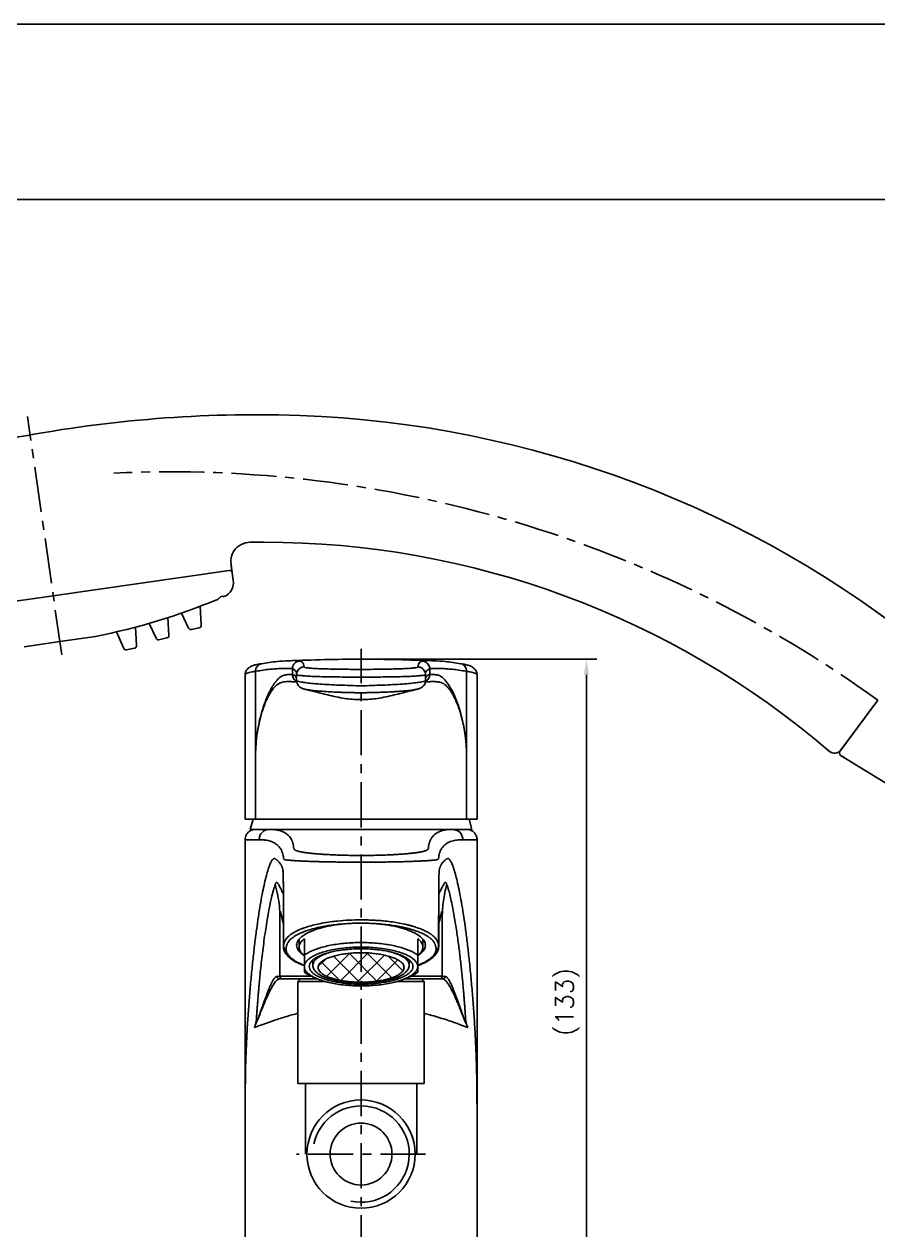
# Model space of a CAD drawing. Extents: x 8713 to 9307, y -4341 to -3921.
# Drawn here: x 9013.4 to 9179.1, y -4154.8 to -3920.9 of the extents above; entities that cross this region are included whole.
import ezdxf

# ---------------------------------------------------------------- set-up
doc = ezdxf.new("R2010")
doc.units = 0
doc.header["$LTSCALE"] = 7
doc.header["$MEASUREMENT"] = 0
doc.header["$PDSIZE"] = -10
doc.linetypes.add('CENTER', pattern=[2, 1.25, -0.25, 0.25, -0.25])
doc.layers.get('0').update_dxf_attribs({"color": 2, "linetype": 'CONTINUOUS'})
for name, color, linetype in [('CL', 1, 'CENTER'), ('D', 2, 'CONTINUOUS'), ('DIM', 2, 'CONTINUOUS'), ('DWG', 7, 'CONTINUOUS')]:
    doc.layers.add(name, color=color, linetype=linetype)
doc.styles.add('GHS', font='ROMANS', dxfattribs={"bigfont": 'GHS'})

# ---------------------------------------------------------------- blocks, each defined once
blk = doc.blocks.new('BORDER')
blk.add_line((1, 1), (0, 1))
blk = doc.blocks.new('양식')
at = {"color": 4}
blk.add_line((1219, 386), (1768, 386), dxfattribs=at)
at = {"xscale": 594, "yscale": 420, "zscale": 594}
blk.add_blockref('BORDER', (1188, 0), dxfattribs=at)

msp = doc.modelspace()

# ---------------------------------------------------------------- hatches: boundary and pattern name
at = {"layer": 'D'}
h = msp.add_hatch(dxfattribs=at)
h.set_pattern_fill('ANSI37', color=256, scale=20, style=0)
h.set_pattern_definition([(45, (4805.6118, -5052.3164), (-1.767767, 1.767767), []), (135, (4805.6118, -5052.3164), (-1.767767, -1.767767), [])])
edge = h.paths.add_edge_path()
edge.add_spline(control_points=[(9078.81, -4101.08), (9078.41, -4101.09), (9077.63, -4101.1), (9076.47, -4101.18), (9075.36, -4101.32), (9074.32, -4101.52), (9073.37, -4101.76), (9072.53, -4102.04), (9071.81, -4102.36), (9071.23, -4102.71), (9070.81, -4103.09), (9070.52, -4103.5), (9070.48, -4103.8), (9070.46, -4103.94)], knot_values=[0, 0, 0, 0, 1.188684, 2.35604, 3.481334, 4.545049, 5.529549, 6.419881, 7.204827, 7.878543, 8.443427, 8.915298, 9.330522, 9.330522, 9.330522, 9.330522], degree=3, periodic=0)
edge.add_spline(control_points=[(9070.46, -4103.94), (9070.48, -4104.07), (9070.52, -4104.37), (9070.81, -4104.78), (9071.23, -4105.16), (9071.81, -4105.51), (9072.53, -4105.83), (9073.37, -4106.11), (9074.32, -4106.35), (9075.36, -4106.55), (9076.47, -4106.69), (9077.63, -4106.77), (9078.41, -4106.79), (9078.81, -4106.79)], knot_values=[0, 0, 0, 0, 0.415224, 0.887095, 1.451979, 2.125695, 2.910641, 3.800973, 4.785473, 5.849187, 6.974482, 8.141837, 9.330522, 9.330522, 9.330522, 9.330522], degree=3, periodic=0)
edge.add_spline(control_points=[(9078.81, -4106.79), (9079.21, -4106.79), (9079.99, -4106.77), (9081.15, -4106.69), (9082.26, -4106.55), (9083.3, -4106.35), (9084.25, -4106.11), (9085.09, -4105.83), (9085.81, -4105.51), (9086.39, -4105.16), (9086.82, -4104.78), (9087.1, -4104.37), (9087.14, -4104.07), (9087.16, -4103.94)], knot_values=[0, 0, 0, 0, 1.188684, 2.35604, 3.481334, 4.545049, 5.529549, 6.419881, 7.204827, 7.878543, 8.443427, 8.915298, 9.330522, 9.330522, 9.330522, 9.330522], degree=3, periodic=0)
edge.add_spline(control_points=[(9087.16, -4103.94), (9087.14, -4103.8), (9087.1, -4103.5), (9086.82, -4103.09), (9086.39, -4102.71), (9085.81, -4102.36), (9085.09, -4102.04), (9084.25, -4101.76), (9083.3, -4101.52), (9082.26, -4101.32), (9081.15, -4101.18), (9079.99, -4101.1), (9079.21, -4101.09), (9078.81, -4101.08)], knot_values=[0, 0, 0, 0, 0.415224, 0.887095, 1.451979, 2.125695, 2.910641, 3.800973, 4.785473, 5.849187, 6.974482, 8.141837, 9.330522, 9.330522, 9.330522, 9.330522], degree=3, periodic=0)

# ---------------------------------------------------------------- linework, layer by layer
at = {"color": 7, "linetype": 'Continuous'}
for p, q in [((9058.35, -4062.33), (9058.35, -4046.48)), ((9059.47, -4045), (9059.48, -4045)), ((9064.87, -4044.43), (9064.75, -4044.44)), ((9065.5, -4046), (9065.5, -4047.1)), ((9092.13, -4047.1), (9092.13, -4046)), ((9092.87, -4044.44), (9092.77, -4044.43)), ((9098.15, -4045), (9098.15, -4045)), ((9099.27, -4046.48), (9099.27, -4062.33)), ((9056.31, -4075.15), (9056.31, -4047.17)), ((9066.31, -4048.29), (9066.31, -4047.12)), ((9091.31, -4048.29), (9091.31, -4047.12)), ((9101.31, -4075.15), (9101.31, -4047.17)), ((9067.79, -4049.92), (9067.79, -4049.92)), ((9089.83, -4049.92), (9089.83, -4049.92)), ((9058.34, -4065.53), (9058.33, -4075.15)), ((9056.31, -4075.15), (9101.31, -4075.15)), ((9059.03, -4079.15), (9056.31, -4079.15)), ((9100.31, -4077.15), (9057.31, -4077.15)), ((9101.31, -4079.15), (9098.6, -4079.15)), ((9101.31, -4079.15), (9101.31, -4079.15)), ((9063.06, -4105.65), (9063.06, -4094.11)), ((9094.56, -4094.11), (9094.56, -4105.65)), ((9063.76, -4099.88), (9063.76, -4099.83)), ((9063.76, -4099.88), (9063.76, -4099.88)), ((9093.87, -4099.82), (9093.87, -4099.88)), ((9093.87, -4099.88), (9093.87, -4099.88)), ((9070.34, -4106.15), (9062.99, -4106.15)), ((9069.16, -4105.65), (9063.06, -4105.65)), ((9067.06, -4106.15), (9066.56, -4106.65)), ((9066.56, -4126.45), (9066.56, -4106.65)), ((9066.56, -4106.65), (9071.8, -4106.65)), ((9085.82, -4106.65), (9091.06, -4106.65)), ((9094.63, -4106.15), (9087.29, -4106.15)), ((9094.56, -4105.65), (9088.46, -4105.65)), ((9090.56, -4106.15), (9091.06, -4106.65)), ((9091.06, -4126.45), (9091.06, -4106.65)), ((9066.56, -4126.45), (9091.06, -4126.45)), ((9068.01, -4140.14), (9068.01, -4126.45)), ((9089.61, -4140.14), (9089.61, -4126.45))]:
    msp.add_line(p, q, dxfattribs=at)
for radius in [10.5, 6]:
    msp.add_circle((9078.81, -4140.14), radius, dxfattribs=at)
for centre, start, end in [((9063.56, -4105.65), 180, 270), ((9094.06, -4105.65), 270, 0)]:
    msp.add_arc(centre, 0.5, start, end, dxfattribs=at)
for points in [[(9064.87, -4044.43), (9071.71, -4044.22), (9085.9, -4044.22), (9092.77, -4044.43)], [(9056.31, -4047.17), (9056.35, -4046.83), (9056.55, -4046.31), (9056.87, -4045.92), (9057.21, -4045.66), (9057.53, -4045.49), (9057.87, -4045.36), (9058.22, -4045.25), (9058.62, -4045.16), (9059.06, -4045.07), (9059.47, -4045)], [(9058.35, -4046.48), (9057.67, -4046.59), (9057.12, -4046.72), (9056.71, -4046.84), (9056.44, -4046.98), (9056.32, -4047.12), (9056.32, -4047.17)], [(9058.35, -4046.48), (9058.4, -4046.02), (9058.57, -4045.63), (9058.84, -4045.3), (9059.21, -4045.07), (9059.47, -4045)], [(9058.35, -4046.48), (9059.82, -4046.25), (9061.11, -4046.09), (9062.27, -4046), (9063.27, -4045.94), (9064.09, -4045.91), (9064.74, -4045.92), (9065.21, -4045.94), (9065.5, -4046)], [(9059.48, -4045), (9062.51, -4044.59), (9064.75, -4044.44)], [(9064.75, -4044.44), (9064.87, -4044.43)], [(9064.75, -4044.44), (9064.87, -4044.43)], [(9066.94, -4044.5), (9066.14, -4044.42), (9064.87, -4044.44)], [(9066.94, -4044.5), (9066.49, -4044.58), (9066.1, -4044.79), (9065.78, -4045.11), (9065.57, -4045.53), (9065.5, -4046)], [(9065.5, -4046), (9065.95, -4046.23), (9066.22, -4046.61), (9066.31, -4047.12)], [(9066.31, -4047.12), (9066.38, -4046.67), (9066.58, -4046.27), (9066.89, -4045.94), (9067.3, -4045.71), (9067.76, -4045.62)], [(9067.76, -4045.62), (9067.67, -4045.11), (9067.4, -4044.74), (9066.94, -4044.5)], [(9078.81, -4046.11), (9076.82, -4046.1), (9074.95, -4046.08), (9073.24, -4046.05), (9071.66, -4046.01), (9070.31, -4045.96), (9069.21, -4045.89), (9068.43, -4045.81), (9067.93, -4045.72), (9067.76, -4045.62)], [(9089.86, -4045.62), (9089.68, -4045.73), (9089.18, -4045.82), (9088.37, -4045.89), (9087.25, -4045.96), (9085.89, -4046.01), (9084.31, -4046.05), (9082.61, -4046.08), (9080.76, -4046.1), (9078.81, -4046.11)], [(9090.68, -4044.5), (9090.23, -4044.74), (9089.95, -4045.11), (9089.86, -4045.62)], [(9089.86, -4045.62), (9090.31, -4045.71), (9090.7, -4045.91), (9091.02, -4046.24), (9091.24, -4046.65), (9091.31, -4047.12)], [(9092.77, -4044.44), (9091.49, -4044.42), (9090.68, -4044.5)], [(9092.13, -4046), (9092.06, -4045.54), (9091.86, -4045.15), (9091.55, -4044.82), (9091.15, -4044.59), (9090.68, -4044.5)], [(9091.31, -4047.12), (9091.4, -4046.61), (9091.68, -4046.23), (9092.13, -4046)], [(9092.13, -4046), (9092.41, -4045.94), (9092.88, -4045.92), (9093.53, -4045.91), (9094.36, -4045.94), (9095.36, -4046), (9096.51, -4046.09), (9097.8, -4046.25), (9099.27, -4046.48)], [(9092.77, -4044.43), (9092.87, -4044.44)], [(9092.77, -4044.43), (9092.87, -4044.44)], [(9092.87, -4044.44), (9095.13, -4044.59), (9098.15, -4045)], [(9098.15, -4045), (9098.57, -4045.07), (9099.01, -4045.16), (9099.4, -4045.26), (9099.76, -4045.36), (9100.09, -4045.49), (9100.42, -4045.66), (9100.75, -4045.92), (9101.07, -4046.31), (9101.28, -4046.83), (9101.31, -4047.17)], [(9098.15, -4045), (9098.4, -4045.06), (9098.75, -4045.27), (9099.04, -4045.59), (9099.22, -4046.01), (9099.27, -4046.48)], [(9099.27, -4046.48), (9099.96, -4046.59), (9100.5, -4046.72), (9100.91, -4046.84), (9101.18, -4046.98), (9101.3, -4047.12), (9101.31, -4047.17)], [(9065.5, -4047.1), (9065.26, -4047.08), (9064.94, -4047.09), (9064.57, -4047.12), (9064.17, -4047.17), (9063.75, -4047.27), (9063.33, -4047.46), (9062.92, -4047.77), (9062.51, -4048.19), (9062.09, -4048.72), (9061.67, -4049.34), (9061.26, -4050.05), (9060.85, -4050.86), (9060.46, -4051.74), (9060.09, -4052.69), (9059.75, -4053.71), (9059.43, -4054.79), (9059.14, -4055.92), (9058.9, -4057.07), (9058.7, -4058.23), (9058.55, -4059.4), (9058.43, -4060.56), (9058.37, -4061.71)], [(9065.63, -4048.5), (9064.92, -4048.48), (9063.82, -4048.54), (9062.73, -4048.95), (9061.79, -4049.83), (9060.97, -4051.06), (9060.24, -4052.6), (9059.59, -4054.42), (9059.03, -4056.57), (9058.6, -4059), (9058.37, -4061.71)], [(9066.31, -4048.28), (9066.22, -4047.67), (9065.95, -4047.28), (9065.5, -4047.1)], [(9065.5, -4047.1), (9065.55, -4047.5), (9065.71, -4047.87), (9065.97, -4048.19), (9066.19, -4048.36)], [(9066.33, -4048.53), (9066.11, -4048.52), (9065.63, -4048.5)], [(9066.19, -4048.36), (9066.25, -4048.4)], [(9066.25, -4048.4), (9066.31, -4048.43), (9066.32, -4048.44)], [(9066.31, -4048.28), (9066.3, -4048.17), (9066.31, -4048.17)], [(9078.81, -4047.6), (9076.69, -4047.6), (9074.61, -4047.58), (9072.66, -4047.55), (9070.84, -4047.51), (9069.27, -4047.46), (9068.02, -4047.39), (9067.07, -4047.31), (9066.5, -4047.22), (9066.31, -4047.12)], [(9078.81, -4049.29), (9076.73, -4049.24), (9074.64, -4049.16), (9072.63, -4049.07), (9070.8, -4048.95), (9069.21, -4048.82), (9067.94, -4048.67), (9067.03, -4048.53), (9066.49, -4048.4), (9066.31, -4048.29)], [(9067.79, -4049.92), (9067.57, -4049.85), (9067.33, -4049.76), (9067.08, -4049.63), (9066.79, -4049.41), (9066.52, -4049.06), (9066.35, -4048.61), (9066.31, -4048.29)], [(9091.31, -4047.12), (9091.12, -4047.22), (9090.54, -4047.31), (9089.6, -4047.39), (9088.37, -4047.46), (9086.84, -4047.51), (9085.05, -4047.55), (9083.11, -4047.58), (9081.01, -4047.6), (9078.81, -4047.6)], [(9091.24, -4048.37), (9091.14, -4048.4), (9090.6, -4048.53), (9089.68, -4048.67), (9088.41, -4048.82), (9086.83, -4048.95), (9084.99, -4049.07), (9082.98, -4049.16), (9080.89, -4049.24), (9078.81, -4049.29)], [(9091.31, -4048.29), (9091.28, -4048.59), (9091.12, -4049.03), (9090.85, -4049.39), (9090.56, -4049.62), (9090.3, -4049.76), (9090.06, -4049.85), (9089.83, -4049.92)], [(9091.31, -4048.29), (9091.24, -4048.37)], [(9091.99, -4048.5), (9091.51, -4048.52), (9091.29, -4048.53)], [(9092.13, -4047.1), (9091.68, -4047.28), (9091.4, -4047.67), (9091.31, -4048.28)], [(9091.31, -4048.19), (9091.32, -4048.17), (9091.31, -4048.28)], [(9091.38, -4048.4), (9091.32, -4048.43), (9091.31, -4048.44)], [(9091.4, -4048.38), (9091.38, -4048.4)], [(9092.13, -4047.1), (9092.07, -4047.5), (9091.91, -4047.87), (9091.66, -4048.19), (9091.4, -4048.38)], [(9093.18, -4048.49), (9092.72, -4048.48), (9092.33, -4048.49), (9091.99, -4048.5)], [(9099.27, -4062.12), (9099.14, -4060.02), (9098.84, -4057.74), (9098.39, -4055.53), (9097.8, -4053.46), (9097.1, -4051.58), (9096.31, -4049.95), (9095.47, -4048.63), (9094.61, -4047.7), (9093.8, -4047.24), (9093.08, -4047.13), (9092.5, -4047.09), (9092.13, -4047.1)], [(9094.11, -4048.6), (9093.8, -4048.55), (9093.5, -4048.51), (9093.18, -4048.49)], [(9099.27, -4062.12), (9099.21, -4060.87), (9099.11, -4059.71), (9098.97, -4058.62), (9098.79, -4057.55), (9098.58, -4056.48), (9098.32, -4055.42), (9098.04, -4054.42), (9097.72, -4053.48), (9097.38, -4052.59), (9097.02, -4051.78), (9096.65, -4051.05), (9096.26, -4050.41), (9095.86, -4049.86), (9095.44, -4049.4), (9095, -4049.02), (9094.55, -4048.76), (9094.11, -4048.6)], [(9089.83, -4049.92), (9088.79, -4050.18), (9087.66, -4050.47), (9086.38, -4050.79), (9084.87, -4051.16), (9083.2, -4051.52), (9081.59, -4051.79), (9080.15, -4051.93), (9078.81, -4051.98), (9077.48, -4051.93), (9076.03, -4051.79), (9074.42, -4051.52), (9072.75, -4051.16), (9071.25, -4050.8), (9069.96, -4050.47), (9068.84, -4050.19), (9067.79, -4049.92)], [(9074.4, -4050.53), (9072.84, -4050.46), (9071.24, -4050.36), (9069.87, -4050.24), (9068.79, -4050.1), (9068.05, -4049.98), (9067.79, -4049.92)], [(9078.81, -4050.65), (9078.57, -4050.65), (9078.34, -4050.64), (9078.13, -4050.64), (9077.92, -4050.63), (9077.72, -4050.63), (9077.49, -4050.62), (9077.23, -4050.62), (9076.94, -4050.61), (9076.62, -4050.6), (9076.26, -4050.59), (9075.86, -4050.58), (9075.42, -4050.57), (9074.93, -4050.55), (9074.4, -4050.53)], [(9078.81, -4050.65), (9079.12, -4050.64), (9079.41, -4050.64), (9079.66, -4050.63), (9079.9, -4050.63), (9080.13, -4050.62), (9080.37, -4050.62), (9080.64, -4050.61), (9080.94, -4050.61), (9081.28, -4050.6), (9081.67, -4050.59), (9082.1, -4050.57), (9082.58, -4050.56), (9083.11, -4050.54), (9083.69, -4050.51), (9084.32, -4050.49), (9085, -4050.45), (9085.75, -4050.4), (9086.53, -4050.35), (9087.27, -4050.29), (9087.94, -4050.22), (9088.52, -4050.15), (9089.03, -4050.07), (9089.46, -4050), (9089.79, -4049.93), (9089.83, -4049.92)], [(9058.35, -4062.33), (9058.34, -4062.6), (9058.34, -4062.87), (9058.33, -4063.13)], [(9058.37, -4061.71), (9058.36, -4062.02), (9058.35, -4062.33)], [(9099.27, -4062.33), (9099.27, -4062.22), (9099.27, -4062.12)], [(9099.29, -4063.13), (9099.28, -4062.86), (9099.28, -4062.6), (9099.27, -4062.33)], [(9058.34, -4065.53), (9058.33, -4064.72), (9058.33, -4063.92), (9058.33, -4063.13)], [(9099.29, -4063.13), (9099.29, -4063.92), (9099.29, -4064.72), (9099.29, -4065.53)], [(9099.29, -4075.15), (9099.29, -4072.3), (9099.29, -4069.46), (9099.29, -4066.62), (9099.29, -4065.53)], [(9058.31, -4077.15), (9057.74, -4077.23), (9057.2, -4077.49), (9056.76, -4077.89), (9056.46, -4078.39), (9056.32, -4078.94), (9056.31, -4079.15)], [(9056.31, -4079.15), (9056.31, -4105.58), (9056.31, -4135.65), (9056.31, -4169.15)], [(9059.03, -4079.15), (9059.18, -4078.38), (9059.36, -4078.03), (9059.61, -4077.73), (9059.91, -4077.49), (9060.25, -4077.3), (9061.01, -4077.15)], [(9078.81, -4083.51), (9078.58, -4083.51), (9077.9, -4083.51), (9077.22, -4083.5), (9076.52, -4083.5), (9075.83, -4083.5), (9075.15, -4083.49), (9074.48, -4083.48), (9073.83, -4083.47), (9073.19, -4083.46), (9071.94, -4083.44), (9071.33, -4083.42), (9070.74, -4083.41), (9070.45, -4083.4), (9070.16, -4083.39), (9069.6, -4083.38), (9068.57, -4083.34), (9068.34, -4083.33), (9068.1, -4083.32), (9067.86, -4083.31), (9067.63, -4083.3), (9066.78, -4083.26), (9066.02, -4083.22), (9065.84, -4083.21), (9065.67, -4083.2), (9065.52, -4083.19), (9065.37, -4083.17), (9065.08, -4083.15), (9064.83, -4083.13), (9064.7, -4083.12), (9064.59, -4083.11), (9064.48, -4083.1), (9064.39, -4083.09), (9064.3, -4083.07), (9064.22, -4083.06), (9064.18, -4083.06), (9064.15, -4083.05), (9064.09, -4083.04), (9063.99, -4083.01), (9063.92, -4082.98), (9063.84, -4082.92), (9063.8, -4082.84), (9063.79, -4082.81), (9063.78, -4082.79), (9063.77, -4082.77), (9063.77, -4082.74), (9063.76, -4082.69), (9063.76, -4082.64), (9063.76, -4082.61), (9063.75, -4082.58), (9063.75, -4082.52), (9063.75, -4082.49), (9063.75, -4082.46), (9063.74, -4082.4), (9063.73, -4082.34), (9063.72, -4082.28), (9063.71, -4082.22), (9063.7, -4082.16), (9063.68, -4082.11), (9063.67, -4082.06), (9063.65, -4081.97), (9063.64, -4081.91), (9063.62, -4081.86), (9063.59, -4081.75), (9063.56, -4081.67), (9063.54, -4081.6), (9063.49, -4081.46), (9063.44, -4081.36), (9063.4, -4081.26), (9063.3, -4081.06), (9063.08, -4080.71), (9062.81, -4080.39), (9062.18, -4079.88), (9061.44, -4079.52), (9061, -4079.38), (9060.53, -4079.27), (9060.28, -4079.23), (9060.02, -4079.2), (9059.75, -4079.17), (9059.47, -4079.15), (9059.03, -4079.15)], [(9061.01, -4077.15), (9061.46, -4077.16), (9061.73, -4077.17), (9062.01, -4077.2), (9062.27, -4077.23), (9062.52, -4077.27), (9062.99, -4077.38), (9063.43, -4077.52), (9064.17, -4077.89), (9064.8, -4078.4), (9065.06, -4078.72), (9065.29, -4079.08), (9065.38, -4079.27), (9065.43, -4079.37), (9065.47, -4079.47), (9065.52, -4079.62), (9065.55, -4079.69), (9065.57, -4079.76), (9065.6, -4079.87), (9065.62, -4079.93), (9065.63, -4079.99), (9065.65, -4080.08), (9065.66, -4080.13), (9065.68, -4080.18), (9065.69, -4080.24), (9065.7, -4080.3), (9065.71, -4080.35), (9065.72, -4080.41), (9065.72, -4080.48), (9065.73, -4080.51), (9065.73, -4080.54), (9065.73, -4080.59), (9065.73, -4080.62), (9065.73, -4080.65), (9065.74, -4080.71), (9065.74, -4080.77), (9065.75, -4080.79), (9065.75, -4080.82), (9065.76, -4080.84), (9065.77, -4080.88), (9065.81, -4080.97), (9065.88, -4081.06), (9065.94, -4081.11), (9066.03, -4081.17), (9066.08, -4081.2), (9066.11, -4081.21), (9066.14, -4081.23), (9066.2, -4081.25), (9066.28, -4081.28), (9066.36, -4081.31), (9066.45, -4081.34), (9066.55, -4081.37), (9066.65, -4081.39), (9066.87, -4081.45), (9067.12, -4081.5), (9067.24, -4081.52), (9067.38, -4081.55), (9067.52, -4081.57), (9067.68, -4081.6), (9068.32, -4081.69), (9069.06, -4081.78), (9069.26, -4081.8), (9069.47, -4081.83), (9069.67, -4081.85), (9069.87, -4081.86), (9070.76, -4081.94), (9071.25, -4081.97), (9071.5, -4081.99), (9071.75, -4082.01), (9072.27, -4082.04), (9072.8, -4082.06), (9073.89, -4082.11), (9074.45, -4082.13), (9075.01, -4082.15), (9075.6, -4082.17), (9076.2, -4082.18), (9076.81, -4082.19), (9077.42, -4082.2), (9078.01, -4082.2), (9078.61, -4082.2), (9079.8, -4082.2), (9080.4, -4082.2), (9081, -4082.19), (9081.6, -4082.18), (9082.19, -4082.16), (9083.31, -4082.13), (9083.86, -4082.11), (9084.39, -4082.09), (9084.66, -4082.07), (9084.92, -4082.06), (9085.18, -4082.05), (9085.43, -4082.03), (9085.93, -4082), (9086.41, -4081.97), (9086.88, -4081.94), (9087.32, -4081.9), (9088.17, -4081.83), (9088.37, -4081.8), (9088.57, -4081.78), (9088.77, -4081.76), (9088.96, -4081.74), (9089.66, -4081.64), (9089.97, -4081.6), (9090.25, -4081.55), (9090.52, -4081.5), (9090.76, -4081.45), (9090.97, -4081.39), (9091.16, -4081.34), (9091.33, -4081.29), (9091.41, -4081.26), (9091.47, -4081.23), (9091.53, -4081.2), (9091.56, -4081.19), (9091.59, -4081.17), (9091.63, -4081.15), (9091.66, -4081.13), (9091.67, -4081.12), (9091.74, -4081.06), (9091.79, -4081.01), (9091.82, -4080.95), (9091.84, -4080.92), (9091.85, -4080.89), (9091.86, -4080.86), (9091.87, -4080.83), (9091.88, -4080.78), (9091.89, -4080.71), (9091.89, -4080.65), (9091.89, -4080.59), (9091.9, -4080.53), (9091.9, -4080.46), (9091.9, -4080.43), (9091.91, -4080.4), (9091.92, -4080.34), (9091.92, -4080.32), (9091.93, -4080.29), (9091.94, -4080.23), (9091.95, -4080.18), (9091.96, -4080.12), (9091.97, -4080.07), (9092, -4079.97), (9092.03, -4079.86), (9092.04, -4079.8), (9092.06, -4079.75), (9092.1, -4079.61), (9092.16, -4079.47), (9092.24, -4079.28), (9092.33, -4079.1), (9092.43, -4078.91), (9092.55, -4078.74), (9092.8, -4078.43), (9093.09, -4078.15), (9093.79, -4077.7), (9094.2, -4077.52), (9094.66, -4077.37), (9095.15, -4077.26), (9095.68, -4077.19), (9096.2, -4077.15), (9096.61, -4077.15)], [(9098.6, -4079.15), (9098.19, -4079.15), (9097.67, -4079.19), (9097.14, -4079.26), (9096.65, -4079.37), (9096.19, -4079.51), (9095.78, -4079.69), (9095.08, -4080.14), (9094.79, -4080.42), (9094.54, -4080.73), (9094.42, -4080.9), (9094.31, -4081.09), (9094.22, -4081.27), (9094.14, -4081.46), (9094.09, -4081.59), (9094.04, -4081.73), (9094.02, -4081.79), (9094.01, -4081.84), (9093.98, -4081.95), (9093.95, -4082.06), (9093.94, -4082.11), (9093.93, -4082.16), (9093.92, -4082.21), (9093.9, -4082.27), (9093.9, -4082.3), (9093.89, -4082.33), (9093.89, -4082.38), (9093.88, -4082.42), (9093.88, -4082.45), (9093.87, -4082.51), (9093.87, -4082.57), (9093.87, -4082.63), (9093.86, -4082.69), (9093.85, -4082.75), (9093.84, -4082.81), (9093.83, -4082.83), (9093.82, -4082.86), (9093.81, -4082.88), (9093.8, -4082.9), (9093.76, -4082.94), (9093.7, -4082.98), (9093.63, -4083.01), (9093.61, -4083.02), (9093.58, -4083.03), (9093.53, -4083.04), (9093.5, -4083.05), (9093.46, -4083.05), (9093.39, -4083.07), (9093.31, -4083.08), (9093.22, -4083.09), (9093.02, -4083.11), (9092.8, -4083.13), (9092.54, -4083.15), (9092.26, -4083.17), (9091.95, -4083.2), (9091.62, -4083.22), (9091.26, -4083.24), (9090.45, -4083.28), (9090.23, -4083.29), (9090.01, -4083.3), (9089.77, -4083.31), (9089.53, -4083.32), (9088.56, -4083.36), (9088.04, -4083.38), (9087.5, -4083.39), (9086.95, -4083.41), (9086.38, -4083.42), (9086.09, -4083.43), (9085.79, -4083.44), (9085.49, -4083.44), (9085.19, -4083.45), (9084.57, -4083.46), (9083.94, -4083.47), (9082.66, -4083.49), (9081.99, -4083.49), (9081.31, -4083.5), (9080.62, -4083.5), (9079.93, -4083.51), (9078.81, -4083.51)], [(9098.6, -4079.15), (9098.02, -4077.73), (9096.61, -4077.15)], [(9101.31, -4079.15), (9101.3, -4078.94), (9101.16, -4078.39), (9100.87, -4077.89), (9100.43, -4077.49), (9099.89, -4077.23), (9099.31, -4077.15)], [(9101.31, -4169.15), (9101.31, -4135.62), (9101.31, -4105.54), (9101.31, -4079.15)], [(9056.31, -4169.15), (9056.31, -4165.28), (9056.31, -4161.32), (9056.31, -4157.37), (9056.31, -4153.41), (9056.31, -4149.45), (9056.31, -4145.51), (9056.31, -4141.55), (9056.31, -4137.61), (9056.31, -4133.64), (9056.33, -4129.71), (9056.37, -4125.84), (9056.45, -4122), (9056.6, -4118.26), (9056.8, -4114.63), (9057.05, -4111.11), (9057.32, -4107.74), (9057.62, -4104.51), (9057.94, -4101.46), (9058.28, -4098.6), (9058.63, -4095.95), (9058.99, -4093.49), (9059.35, -4091.28), (9059.72, -4089.3), (9060.08, -4087.57), (9060.44, -4086.09), (9060.79, -4084.89), (9060.96, -4084.38), (9061.12, -4083.95), (9061.28, -4083.59), (9061.44, -4083.29), (9061.6, -4083.06), (9061.75, -4082.91), (9061.89, -4082.82), (9061.96, -4082.81), (9062.03, -4082.81), (9062.16, -4082.86), (9062.29, -4082.95), (9062.42, -4083.04), (9062.53, -4083.13), (9062.75, -4083.33), (9062.95, -4083.54), (9063.13, -4083.78), (9063.29, -4084.03), (9063.36, -4084.16), (9063.42, -4084.3), (9063.48, -4084.45), (9063.54, -4084.59), (9063.56, -4084.66), (9063.59, -4084.74), (9063.61, -4084.84), (9063.63, -4084.97), (9063.67, -4085.39), (9063.7, -4086), (9063.72, -4086.8), (9063.73, -4087.16)], [(9093.89, -4087.28), (9093.9, -4086.8), (9093.92, -4086), (9093.96, -4085.39), (9093.99, -4084.98), (9094.02, -4084.84), (9094.04, -4084.74), (9094.06, -4084.66), (9094.09, -4084.59), (9094.14, -4084.45), (9094.2, -4084.3), (9094.27, -4084.16), (9094.34, -4084.03), (9094.49, -4083.78), (9094.67, -4083.54), (9094.87, -4083.33), (9095.09, -4083.13), (9095.21, -4083.04), (9095.33, -4082.95), (9095.46, -4082.86), (9095.59, -4082.81), (9095.66, -4082.81), (9095.73, -4082.82), (9095.88, -4082.91), (9096.03, -4083.06), (9096.18, -4083.29), (9096.34, -4083.58), (9096.5, -4083.95), (9096.67, -4084.38), (9096.84, -4084.89), (9097.01, -4085.46), (9097.19, -4086.09), (9097.54, -4087.57), (9097.91, -4089.3), (9098.27, -4091.28), (9098.64, -4093.49), (9099, -4095.94), (9099.35, -4098.61), (9099.68, -4101.47), (9100, -4104.51), (9100.3, -4107.73), (9100.57, -4111.11), (9100.82, -4114.63), (9101.02, -4118.26), (9101.17, -4122.01), (9101.26, -4125.84), (9101.3, -4129.72), (9101.31, -4133.64), (9101.31, -4137.59), (9101.31, -4141.55), (9101.31, -4145.52), (9101.31, -4149.46), (9101.31, -4153.43), (9101.31, -4157.37), (9101.31, -4161.33), (9101.31, -4165.28), (9101.31, -4169.15)], [(9062.18, -4087.81), (9061.82, -4088.92), (9061.43, -4090.45), (9061, -4092.51)], [(9062.18, -4087.81), (9062.23, -4087.67), (9062.3, -4087.53), (9062.39, -4087.45), (9062.49, -4087.44), (9062.58, -4087.51), (9062.68, -4087.63), (9062.78, -4087.79), (9062.91, -4088.04), (9063.08, -4088.36), (9063.29, -4088.77), (9063.52, -4089.24), (9063.74, -4089.65)], [(9063.06, -4094.11), (9062.96, -4092.07), (9062.66, -4089.95), (9062.18, -4087.81)], [(9063.72, -4086.9), (9063.7, -4086.75), (9063.71, -4086.77), (9063.72, -4087.04), (9063.73, -4087.51), (9063.74, -4088.18), (9063.74, -4089.05), (9063.74, -4090.06), (9063.75, -4091.16), (9063.75, -4092.3), (9063.75, -4093.46), (9063.76, -4094.63), (9063.76, -4095.81), (9063.76, -4096.98), (9063.75, -4098.14), (9063.76, -4099.19), (9063.76, -4099.51)], [(9063.73, -4087.16), (9063.74, -4087.76), (9063.74, -4088.9), (9063.74, -4090.18), (9063.75, -4091.61), (9063.75, -4093.17), (9063.76, -4096.6), (9063.76, -4098.2), (9063.76, -4099.83)], [(9093.87, -4099.82), (9093.86, -4098.2), (9093.86, -4096.6), (9093.87, -4093.16), (9093.88, -4091.61), (9093.88, -4090.18), (9093.88, -4088.9), (9093.89, -4087.76), (9093.89, -4087.28)], [(9093.87, -4099.49), (9093.87, -4099.17), (9093.87, -4098.11), (9093.87, -4096.94), (9093.87, -4095.75), (9093.87, -4094.55), (9093.87, -4093.37), (9093.88, -4092.2), (9093.88, -4091.05), (9093.88, -4089.95), (9093.88, -4088.94), (9093.89, -4088.07), (9093.9, -4087.42), (9093.91, -4086.98), (9093.92, -4086.76), (9093.92, -4086.79)], [(9095.45, -4087.8), (9095.41, -4087.7), (9095.35, -4087.58), (9095.28, -4087.48), (9095.2, -4087.44), (9095.12, -4087.45), (9095.03, -4087.52), (9094.94, -4087.64), (9094.84, -4087.8), (9094.72, -4088.02), (9094.57, -4088.31), (9094.39, -4088.67), (9094.16, -4089.12), (9093.88, -4089.65)], [(9095.45, -4087.8), (9095.06, -4089.42), (9094.78, -4091.02), (9094.62, -4092.59), (9094.56, -4094.11)], [(9061, -4092.51), (9060.73, -4093.95), (9060.46, -4095.58), (9060.18, -4097.37), (9059.92, -4099.27), (9059.68, -4101.21), (9059.46, -4103.1), (9059.27, -4104.85), (9059.12, -4106.37)], [(9063.06, -4094.11), (9063.06, -4093.79), (9063.07, -4093.53), (9063.08, -4093.33), (9063.09, -4093.19), (9063.1, -4093.1), (9063.12, -4093.06), (9063.14, -4093.06), (9063.16, -4093.1), (9063.19, -4093.18), (9063.23, -4093.31), (9063.27, -4093.49), (9063.32, -4093.7), (9063.38, -4093.96), (9063.45, -4094.27), (9063.53, -4094.63), (9063.64, -4095.05), (9063.76, -4095.51)], [(9093.92, -4095.28), (9094.02, -4094.92), (9094.1, -4094.59), (9094.16, -4094.31), (9094.22, -4094.06), (9094.27, -4093.85), (9094.31, -4093.66), (9094.35, -4093.51), (9094.38, -4093.38), (9094.41, -4093.27), (9094.43, -4093.19), (9094.45, -4093.14), (9094.47, -4093.09), (9094.48, -4093.07)], [(9094.48, -4093.07), (9094.5, -4093.07), (9094.52, -4093.1), (9094.53, -4093.17), (9094.54, -4093.28), (9094.55, -4093.43), (9094.56, -4093.61), (9094.56, -4093.84), (9094.56, -4094.11)], [(9063.81, -4099.46), (9063.82, -4099.41), (9063.96, -4098.94), (9064.02, -4098.82), (9064.08, -4098.7), (9064.12, -4098.63), (9064.16, -4098.57), (9065.01, -4097.66), (9065.3, -4097.45), (9065.62, -4097.24), (9066.38, -4096.83), (9067.25, -4096.45), (9067.51, -4096.36), (9067.77, -4096.26), (9068.26, -4096.1), (9068.78, -4095.94), (9070.1, -4095.6), (9071.53, -4095.3), (9072.85, -4095.09), (9074.23, -4094.93), (9076.5, -4094.75), (9078.81, -4094.7)], [(9093.37, -4100.3), (9093.35, -4100.12), (9093.31, -4099.89), (9093.25, -4099.67), (9093.17, -4099.44), (9093.12, -4099.32), (9093.06, -4099.2), (9092.98, -4099.07), (9092.64, -4098.63), (9092.16, -4098.2), (9092.03, -4098.1), (9091.88, -4097.99), (9091.73, -4097.89), (9091.57, -4097.8), (9090.84, -4097.4), (9090.44, -4097.22), (9090.01, -4097.04), (9089.6, -4096.89), (9089.17, -4096.74), (9088.68, -4096.59), (9088.43, -4096.51), (9088.18, -4096.44), (9087.58, -4096.29), (9086.96, -4096.14), (9085.66, -4095.89), (9084.37, -4095.69), (9083.02, -4095.54), (9081.99, -4095.45), (9080.94, -4095.39), (9079.88, -4095.35), (9078.82, -4095.34), (9076.57, -4095.39), (9074.38, -4095.56), (9073.04, -4095.72), (9071.76, -4095.93), (9070.38, -4096.21), (9069.1, -4096.54), (9068.61, -4096.69), (9068.13, -4096.85), (9067.87, -4096.94), (9067.63, -4097.04), (9066.79, -4097.4), (9066.06, -4097.79), (9065.75, -4097.99), (9065.47, -4098.2), (9064.64, -4099.07), (9064.61, -4099.14), (9064.57, -4099.2), (9064.51, -4099.32), (9064.46, -4099.44), (9064.32, -4099.89), (9064.28, -4100.12), (9064.26, -4100.3)], [(9078.81, -4094.7), (9079.92, -4094.71), (9081.01, -4094.75), (9082.09, -4094.81), (9083.16, -4094.9), (9084.55, -4095.06), (9085.88, -4095.27), (9087.23, -4095.53), (9087.87, -4095.68), (9088.49, -4095.84), (9088.75, -4095.91), (9089.01, -4095.99), (9089.52, -4096.15), (9089.96, -4096.3), (9090.38, -4096.46), (9090.83, -4096.64), (9091.25, -4096.83), (9092.01, -4097.24), (9092.17, -4097.34), (9092.33, -4097.45), (9092.48, -4097.55), (9092.62, -4097.66), (9093.11, -4098.11), (9093.47, -4098.57), (9093.55, -4098.7), (9093.61, -4098.82), (9093.66, -4098.94), (9093.75, -4099.18), (9093.81, -4099.41), (9093.81, -4099.45)], [(9093.92, -4095.28), (9093.87, -4095.49)], [(9063.76, -4099.83), (9063.78, -4099.64), (9063.81, -4099.46)], [(9063.76, -4099.51), (9063.76, -4099.83)], [(9063.76, -4099.83), (9063.76, -4099.88)], [(9063.76, -4099.88), (9063.76, -4099.83)], [(9063.76, -4099.88), (9063.76, -4099.89)], [(9063.76, -4099.89), (9063.76, -4099.88)], [(9064.26, -4100.3), (9064.07, -4100.26), (9063.9, -4100.16), (9063.8, -4100), (9063.76, -4099.88)], [(9063.76, -4099.89), (9063.78, -4100.17)], [(9063.78, -4100.15), (9063.77, -4100.05), (9063.76, -4099.89)], [(9064, -4100.79), (9063.94, -4100.67), (9063.82, -4100.36), (9063.78, -4100.15)], [(9063.78, -4100.17), (9063.85, -4100.5)], [(9093.43, -4100.29), (9093.37, -4100.3)], [(9093.8, -4100.06), (9093.72, -4100.16), (9093.55, -4100.26), (9093.43, -4100.29)], [(9093.85, -4100.14), (9093.8, -4100.35), (9093.76, -4100.47)], [(9093.77, -4100.5), (9093.85, -4100.16)], [(9093.87, -4099.82), (9093.83, -4100), (9093.8, -4100.06)], [(9093.81, -4099.45), (9093.85, -4099.64), (9093.87, -4099.82)], [(9093.85, -4100.16), (9093.87, -4099.89)], [(9093.87, -4099.89), (9093.86, -4100.05), (9093.85, -4100.14)], [(9093.87, -4099.79), (9093.87, -4099.49)], [(9093.87, -4099.88), (9093.87, -4099.79)], [(9093.87, -4099.89), (9093.87, -4099.88)], [(9093.87, -4099.88), (9093.87, -4099.89)], [(9093.76, -4100.47), (9093.68, -4100.67), (9093.62, -4100.78)], [(9058.59, -4114.44), (9058.85, -4113.78), (9059.09, -4113.11), (9059.33, -4112.45), (9059.57, -4111.8), (9059.78, -4111.21), (9059.98, -4110.64), (9060.18, -4110.08), (9060.38, -4109.55), (9060.55, -4109.07), (9060.73, -4108.62), (9060.9, -4108.19), (9061.07, -4107.78), (9061.22, -4107.44), (9061.37, -4107.12), (9061.52, -4106.83), (9061.66, -4106.56), (9061.78, -4106.35), (9061.9, -4106.16), (9062.02, -4106.01), (9062.13, -4105.87), (9062.23, -4105.79), (9062.32, -4105.72), (9062.41, -4105.68), (9062.49, -4105.67)], [(9062.99, -4106.15), (9062.54, -4106.36), (9061.96, -4107.05), (9061.26, -4108.23), (9060.46, -4109.91), (9059.58, -4112.02), (9058.59, -4114.44)], [(9062.49, -4105.67), (9062.79, -4105.66), (9062.99, -4105.65), (9063.06, -4105.65)], [(9062.86, -4106.13), (9062.8, -4106.11), (9062.65, -4106.01), (9062.54, -4105.86), (9062.49, -4105.67)], [(9062.99, -4106.15), (9062.86, -4106.13)], [(9094.56, -4105.65), (9094.63, -4105.65), (9094.83, -4105.66), (9095.13, -4105.67)], [(9094.63, -4106.15), (9094.76, -4106.13)], [(9094.63, -4106.15), (9094.87, -4106.21), (9095.16, -4106.43), (9095.5, -4106.83), (9095.91, -4107.44), (9096.38, -4108.27), (9096.86, -4109.25), (9097.31, -4110.27), (9097.72, -4111.24), (9098.09, -4112.15), (9098.43, -4113), (9098.75, -4113.79), (9099.05, -4114.5)], [(9094.76, -4106.13), (9094.82, -4106.11), (9094.98, -4106.01), (9095.08, -4105.85), (9095.13, -4105.67)], [(9095.13, -4105.67), (9095.32, -4105.73), (9095.53, -4105.92), (9095.75, -4106.22), (9095.99, -4106.61), (9096.22, -4107.07), (9096.47, -4107.6), (9096.71, -4108.18), (9096.96, -4108.81), (9097.21, -4109.47), (9097.46, -4110.15), (9097.71, -4110.85), (9097.97, -4111.57), (9098.23, -4112.3), (9098.5, -4113.04), (9098.77, -4113.76), (9099.05, -4114.52)], [(9058.3, -4115.12), (9058.42, -4114.84), (9058.49, -4114.68), (9058.58, -4114.47)], [(9058.59, -4114.45), (9058.58, -4114.47)], [(9058.59, -4114.44), (9058.59, -4114.45)], [(9058.11, -4115.61), (9058.18, -4115.47), (9058.25, -4115.31), (9058.3, -4115.12)], [(9099.05, -4114.52), (9099.14, -4114.72), (9099.24, -4114.93)], [(9099.51, -4115.61), (9099.44, -4115.34), (9099.34, -4115.13), (9099.24, -4114.93)]]:
    msp.add_spline(points, degree=3, dxfattribs=at)
for points, knots in [([(9099.51, -4115.61), (9099.14, -4114.62), (9099.12, -4114.25), (9099.08, -4113.67), (9099.03, -4112.98), (9098.99, -4112.29), (9098.93, -4111.56), (9098.88, -4110.79), (9098.81, -4109.98), (9098.74, -4109.13), (9098.67, -4108.21), (9098.57, -4107.21), (9098.47, -4106.09), (9098.35, -4104.87), (9098.22, -4103.6), (9098.07, -4102.32), (9097.92, -4101.03), (9097.75, -4099.71), (9097.57, -4098.35), (9097.37, -4096.95), (9097.15, -4095.51), (9096.9, -4094.03), (9096.63, -4092.53), (9096.34, -4091.1), (9096.04, -4089.81), (9095.75, -4088.72), (9095.54, -4088.08), (9095.45, -4087.8)], [6.462251, 6.462251, 6.462251, 6.462251, 6.83751, 7.558663, 8.227138, 8.90758, 9.626991, 10.40614, 11.225642, 12.069657, 12.976888, 13.978931, 15.102467, 16.345629, 17.639337, 18.93405, 20.221954, 21.534575, 22.914656, 24.336117, 25.786563, 27.29772, 28.843852, 30.342743, 31.68794, 32.818773, 33.705041, 33.705041, 33.705041, 33.705041]), ([(9064.26, -4100.3), (9064.26, -4100.37), (9064.26, -4100.54), (9064.32, -4100.81), (9064.43, -4101.11), (9064.61, -4101.41), (9064.84, -4101.71), (9065.07, -4101.94), (9065.28, -4102.13), (9065.45, -4102.27), (9065.63, -4102.41), (9066.05, -4102.7), (9066.77, -4103.1), (9067.45, -4103.4), (9067.81, -4103.54)], [0, 0, 0, 0, 0.210425, 0.503295, 0.82726, 1.172685, 1.544571, 1.947119, 2.160349, 2.382086, 2.613332, 2.853301, 3.902371, 5.076302, 5.076302, 5.076302, 5.076302]), ([(9089.81, -4103.54), (9090.18, -4103.4), (9090.7, -4103.17), (9091.36, -4102.82), (9091.72, -4102.59), (9091.99, -4102.4), (9092.15, -4102.29), (9092.26, -4102.19), (9092.38, -4102.1), (9092.56, -4101.94), (9092.79, -4101.7), (9093.02, -4101.41), (9093.19, -4101.11), (9093.31, -4100.81), (9093.36, -4100.53), (9093.37, -4100.37), (9093.37, -4100.3)], [27.457412, 27.457412, 27.457412, 27.457412, 28.637619, 29.179392, 29.685521, 29.92525, 30.156143, 30.268044, 30.377789, 30.5909, 30.993361, 31.365206, 31.710652, 32.034684, 32.327631, 32.536866, 32.536866, 32.536866, 32.536866]), ([(9063.85, -4100.5), (9063.89, -4100.62), (9064.08, -4101.14), (9064.81, -4102.01), (9066.15, -4102.91), (9067.23, -4103.39), (9067.81, -4103.61)], [0, 0, 0, 0, 0.364619, 1.649208, 3.307937, 5.177652, 5.177652, 5.177652, 5.177652]), ([(9089.81, -4103.61), (9090.4, -4103.38), (9091.49, -4102.9), (9092.82, -4101.99), (9093.55, -4101.13), (9093.73, -4100.61), (9093.77, -4100.5)], [27.535235, 27.535235, 27.535235, 27.535235, 29.436524, 31.078962, 32.354252, 32.717524, 32.717524, 32.717524, 32.717524]), ([(9059.12, -4106.37), (9059.1, -4106.57), (9059.06, -4107.04), (9058.99, -4107.79), (9058.92, -4108.62), (9058.84, -4109.49), (9058.78, -4110.35), (9058.71, -4111.19), (9058.65, -4111.99), (9058.6, -4112.77), (9058.54, -4113.55), (9058.5, -4114.21), (9058.47, -4114.6), (9058.11, -4115.61)], [0, 0, 0, 0, 0.624294, 1.395716, 2.255993, 3.143019, 4.012851, 4.852904, 5.656733, 6.426741, 7.188877, 8.020043, 8.38437, 8.38437, 8.38437, 8.38437]), ([(9066.56, -4112.83), (9065.83, -4113.01), (9064.27, -4113.44), (9062, -4114.16), (9059.92, -4114.91), (9058.66, -4115.39), (9058.11, -4115.61)], [12.38034, 12.38034, 12.38034, 12.38034, 14.636582, 17.251146, 19.500724, 21.285983, 21.285983, 21.285983, 21.285983]), ([(9099.51, -4115.61), (9098.93, -4115.38), (9097.53, -4114.83), (9095.09, -4113.97), (9092.85, -4113.29), (9091.43, -4112.92), (9091.06, -4112.83)], [0, 0, 0, 0, 1.86112, 4.501146, 7.761587, 8.897371, 8.897371, 8.897371, 8.897371])]:
    msp.add_open_spline(points, degree=3, knots=knots, dxfattribs=at)
at = {"layer": 'CL'}
for p, q in [((9020.74, -4043.26), (9014.11, -3997.04)), ((9078.81, -4314.76), (9078.81, -4042.14)), ((9091.31, -4140.14), (9066.31, -4140.14))]:
    msp.add_line(p, q, dxfattribs=at)
msp.add_arc((9041.74, -4242.77), 235, 54.2413, 92.663, dxfattribs=at)
at = {"layer": 'D'}
for p, q in [((9079.81, -4044.14), (9124.54, -4044.14)), ((9122.54, -4174.15), (9122.54, -4047.14)), ((9067.06, -4106.15), (9070.34, -4106.15)), ((9087.29, -4106.15), (9090.56, -4106.15))]:
    msp.add_line(p, q, dxfattribs=at)
msp.add_arc((9078.81, -4140.14), 9.35, 257.6488, 167.6488, dxfattribs=at)
for p in [(9171.95, -4062.89), (9172.41, -4063.13)]:
    msp.add_point(p, dxfattribs=at)
msp.add_solid([(9122.04, -4047.14), (9123.04, -4047.14), (9122.54, -4044.14)], dxfattribs=at)
at = {"layer": 'DWG'}
for p, q in [((9059.9, -4021.43), (9057.3, -4021.44)), ((9019.1, -4031.81), (9053.24, -4026.91)), ((9053.75, -4026.84), (9051.77, -4027.12)), ((9053.59, -4025.72), (9053.75, -4026.84)), ((9053.75, -4026.84), (9053.63, -4026)), ((9053.75, -4026.84), (9053.96, -4028.32)), ((9053.96, -4028.32), (9054.03, -4028.82)), ((9019.1, -4031.81), (8984.96, -4036.7)), ((9047.62, -4033.86), (9047.81, -4037.51)), ((9039.05, -4040.07), (9037.68, -4037.19)), ((9041.35, -4036.06), (9041.53, -4039.5)), ((9045.34, -4038.11), (9043.95, -4035.2)), ((9032.77, -4042.03), (9031.36, -4038.84)), ((9035.08, -4037.91), (9035.27, -4041.5)), ((9047.43, -4038.03), (9045.9, -4038.38)), ((9013.45, -4041.71), (9020.38, -4040.71)), ((9027.31, -4039.72), (9020.38, -4040.71)), ((9041.14, -4040.02), (9039.61, -4040.35)), ((9034.86, -4042.01), (9033.33, -4042.32)), ((9179.07, -4052.07), (9171.76, -4061.88)), ((9171.88, -4061.77), (9179.07, -4052.07)), ((9171.95, -4062.89), (9191.16, -4074.64)), ((9057.85, -4075.15), (9057.31, -4077.15)), ((9099.78, -4075.15), (9100.31, -4077.15)), ((9066.81, -4098.42), (9066.81, -4099.99)), ((9067.81, -4104.85), (9067.81, -4098.35)), ((9089.81, -4098.35), (9089.81, -4104.85)), ((9090.81, -4098.42), (9090.81, -4099.99)), ((9069.46, -4102.49), (9069.46, -4103.47)), ((9088.16, -4102.49), (9088.16, -4103.47)), ((9070.27, -4106.12), (9069.5, -4105.79)), ((9087.35, -4106.12), (9088.13, -4105.79))]:
    msp.add_line(p, q, dxfattribs=at)
for points in [[(9054.81, -4022.39), (9054.41, -4022.79), (9054.09, -4023.25), (9053.83, -4023.75)], [(9057.3, -4021.44), (9056.4, -4021.55), (9055.55, -4021.87), (9054.81, -4022.39)], [(9053.83, -4023.75), (9053.63, -4024.39), (9053.55, -4025.05), (9053.59, -4025.72)]]:
    msp.add_lwpolyline(points, dxfattribs=at)
for centre, radius, start, end in [((9058.73, -4246.7), 250, 89.0784, 101.4486), ((9059.45, -4202.16), 205.45, 51.9839, 89.0784), ((9060.03, -4189.89), 168.45, 49.3835, 90.0447), ((9053.32, -4027.4), 0.5, 8.161, 98.161), ((9051.06, -4029.24), 3, 293.075, 8.161), ((9002.33, -3914.85), 127.34, 281.313, 292.4573), ((9050.76, -4031.87), 0.7, 287.6915, 327.0046), ((9051.93, -4032.63), 0.7, 63.6943, 147.0046), ((9041.03, -4039.53), 0.5, 282.161, 3.0088), ((9045.79, -4037.9), 0.5, 205.3936, 283.161), ((9047.31, -4037.54), 0.5, 283.161, 3.0088), ((9034.77, -4041.52), 0.5, 281.161, 2.9478), ((9039.5, -4039.86), 0.5, 205.3936, 282.161), ((9033.23, -4041.83), 0.5, 203.8626, 281.161), ((9170.67, -4060.88), 1.5, 229.3835, 323.4353), ((9172.32, -4062.3), 0.7, 143.2902, 238.5466)]:
    msp.add_arc(centre, radius, start, end, dxfattribs=at)
for points in [[(9066.31, -4099.61), (9066.55, -4098.78), (9067.26, -4097.98), (9068.42, -4097.24), (9069.97, -4096.59), (9071.87, -4096.06), (9074.03, -4095.66), (9076.37, -4095.42), (9078.81, -4095.34)], [(9078.81, -4095.34), (9081.25, -4095.42), (9083.59, -4095.66), (9085.76, -4096.06), (9087.65, -4096.59), (9089.2, -4097.24), (9090.36, -4097.98), (9091.07, -4098.78), (9091.31, -4099.61)], [(9067.6, -4101.5), (9067.26, -4101.25), (9066.55, -4100.45), (9066.31, -4099.61)], [(9067.81, -4098.35), (9067.32, -4098.8), (9067, -4099.27), (9066.83, -4099.75), (9066.81, -4099.99)], [(9066.81, -4099.99), (9066.83, -4100.23), (9067, -4100.71), (9067.32, -4101.18), (9067.78, -4101.6)], [(9078.81, -4099.1), (9077.27, -4099.13), (9075.75, -4099.24), (9074.29, -4099.4), (9072.9, -4099.63), (9071.6, -4099.92), (9070.43, -4100.27), (9069.4, -4100.66), (9068.52, -4101.09), (9067.81, -4101.56)], [(9089.81, -4103.75), (9089.7, -4103.21), (9089.37, -4102.69), (9088.82, -4102.18), (9088.06, -4101.71), (9087.12, -4101.28), (9086.01, -4100.9), (9084.76, -4100.58), (9083.38, -4100.33), (9081.91, -4100.14), (9080.38, -4100.02), (9078.81, -4099.99), (9077.25, -4100.02), (9075.71, -4100.14), (9074.24, -4100.33), (9072.86, -4100.58), (9071.61, -4100.9), (9070.5, -4101.28), (9069.56, -4101.71), (9068.81, -4102.18), (9068.26, -4102.69), (9067.92, -4103.21), (9067.81, -4103.75)], [(9068.76, -4103.75), (9068.86, -4103.26), (9069.17, -4102.78), (9069.67, -4102.32), (9070.36, -4101.89), (9071.22, -4101.5), (9072.23, -4101.15), (9073.38, -4100.86), (9074.64, -4100.62), (9075.98, -4100.45), (9077.38, -4100.35), (9078.81, -4100.31)], [(9089.81, -4101.56), (9089.1, -4101.09), (9088.23, -4100.66), (9087.19, -4100.27), (9086.02, -4099.92), (9084.73, -4099.63), (9083.34, -4099.4), (9081.87, -4099.24), (9080.35, -4099.13), (9078.81, -4099.1)], [(9078.81, -4100.31), (9080.24, -4100.35), (9081.64, -4100.45), (9082.99, -4100.62), (9084.24, -4100.86), (9085.39, -4101.15), (9086.41, -4101.5), (9087.27, -4101.89), (9087.95, -4102.32), (9088.45, -4102.78), (9088.76, -4103.26), (9088.86, -4103.75)], [(9090.81, -4099.99), (9090.79, -4099.75), (9090.63, -4099.27), (9090.3, -4098.8), (9089.81, -4098.35)], [(9089.84, -4101.6), (9090.3, -4101.18), (9090.63, -4100.71), (9090.79, -4100.23), (9090.81, -4099.99)], [(9091.31, -4099.61), (9091.07, -4100.45), (9090.36, -4101.25), (9090.02, -4101.5)], [(9067.78, -4101.62), (9067.6, -4101.5)], [(9067.78, -4101.6), (9067.81, -4101.63)], [(9067.81, -4101.64), (9067.78, -4101.62)], [(9069.46, -4103.47), (9069.56, -4103.01), (9069.84, -4102.56), (9070.31, -4102.13), (9070.96, -4101.73), (9071.77, -4101.36), (9072.72, -4101.04), (9073.7, -4100.79)], [(9078.81, -4101.08), (9077.62, -4101.11), (9076.46, -4101.2), (9075.34, -4101.34), (9074.3, -4101.53), (9073.34, -4101.78), (9072.5, -4102.07), (9071.79, -4102.39), (9071.22, -4102.75), (9070.8, -4103.13), (9070.55, -4103.53), (9070.46, -4103.94)], [(9087.16, -4103.94), (9087.08, -4103.53), (9086.82, -4103.13), (9086.41, -4102.75), (9085.84, -4102.39), (9085.12, -4102.07), (9084.28, -4101.78), (9083.33, -4101.53), (9082.28, -4101.34), (9081.16, -4101.2), (9080, -4101.11), (9078.81, -4101.08)], [(9083.92, -4100.79), (9084.9, -4101.04), (9085.85, -4101.36), (9086.66, -4101.73), (9087.31, -4102.13), (9087.78, -4102.56), (9088.06, -4103.01), (9088.16, -4103.47)], [(9089.81, -4101.63), (9089.84, -4101.6)], [(9089.85, -4101.62), (9089.81, -4101.64)], [(9090.02, -4101.5), (9089.85, -4101.62)], [(9067.81, -4103.75), (9067.92, -4104.28), (9068.26, -4104.81), (9068.81, -4105.31), (9069.51, -4105.76)], [(9067.81, -4104.85), (9068.52, -4105.32), (9069.4, -4105.75), (9069.5, -4105.79)], [(9078.81, -4107.18), (9077.38, -4107.15), (9075.98, -4107.05), (9074.64, -4106.87), (9073.38, -4106.64), (9072.23, -4106.35), (9071.22, -4106), (9070.36, -4105.61), (9069.67, -4105.18), (9069.17, -4104.72), (9068.86, -4104.24), (9068.76, -4103.75)], [(9069.46, -4103.47), (9069.54, -4103.97), (9069.81, -4104.48), (9070.29, -4104.99), (9070.96, -4105.45), (9071.79, -4105.85), (9072.75, -4106.19), (9073.82, -4106.48), (9074.98, -4106.7), (9076.22, -4106.86), (9077.5, -4106.96), (9078.81, -4106.99)], [(9070.46, -4103.94), (9070.55, -4104.34), (9070.8, -4104.74), (9071.22, -4105.12), (9071.79, -4105.48), (9072.5, -4105.81), (9073.34, -4106.09), (9074.3, -4106.34), (9075.34, -4106.53), (9076.46, -4106.68), (9077.62, -4106.76), (9078.81, -4106.79)], [(9078.81, -4106.99), (9080.12, -4106.96), (9081.41, -4106.86), (9082.65, -4106.7), (9083.81, -4106.48), (9084.88, -4106.19), (9085.84, -4105.85), (9086.66, -4105.45), (9087.33, -4104.99), (9087.81, -4104.48), (9088.08, -4103.97), (9088.16, -4103.47)], [(9088.86, -4103.75), (9088.76, -4104.24), (9088.45, -4104.72), (9087.95, -4105.18), (9087.27, -4105.61), (9086.41, -4106), (9085.39, -4106.35), (9084.24, -4106.64), (9082.99, -4106.87), (9081.64, -4107.05), (9080.24, -4107.15), (9078.81, -4107.18)], [(9078.81, -4106.79), (9080, -4106.76), (9081.16, -4106.68), (9082.28, -4106.53), (9083.33, -4106.34), (9084.28, -4106.09), (9085.12, -4105.81), (9085.84, -4105.48), (9086.41, -4105.12), (9086.82, -4104.74), (9087.08, -4104.34), (9087.16, -4103.94)], [(9088.11, -4105.76), (9088.82, -4105.31), (9089.37, -4104.81), (9089.7, -4104.28), (9089.81, -4103.75)], [(9088.13, -4105.79), (9088.23, -4105.75), (9089.1, -4105.32), (9089.81, -4104.85)], [(9069.51, -4105.76), (9069.56, -4105.78), (9070.27, -4106.12)], [(9070.27, -4106.12), (9070.5, -4106.21), (9071.61, -4106.59), (9072.86, -4106.91), (9074.24, -4107.17), (9075.71, -4107.36), (9077.25, -4107.47), (9078.81, -4107.51), (9080.38, -4107.47), (9081.91, -4107.36), (9083.38, -4107.17), (9084.76, -4106.91), (9086.01, -4106.59), (9087.12, -4106.21), (9087.35, -4106.12)], [(9087.35, -4106.12), (9088.06, -4105.78), (9088.11, -4105.76)]]:
    msp.add_spline(points, degree=3, dxfattribs=at)

# ---------------------------------------------------------------- block references
at = {"layer": 'DIM'}
msp.add_blockref('양식', (7525.09, -4340.93), dxfattribs=at)

# ---------------------------------------------------------------- texts
at = {"layer": 'D', "insert": (9118.87, -4110.64), "char_height": 3.5, "attachment_point": 5, "rotation": 90, "style": 'GHS'}
msp.add_mtext('\\A1;(133)', dxfattribs=at)

doc.saveas('drawing.dxf')
